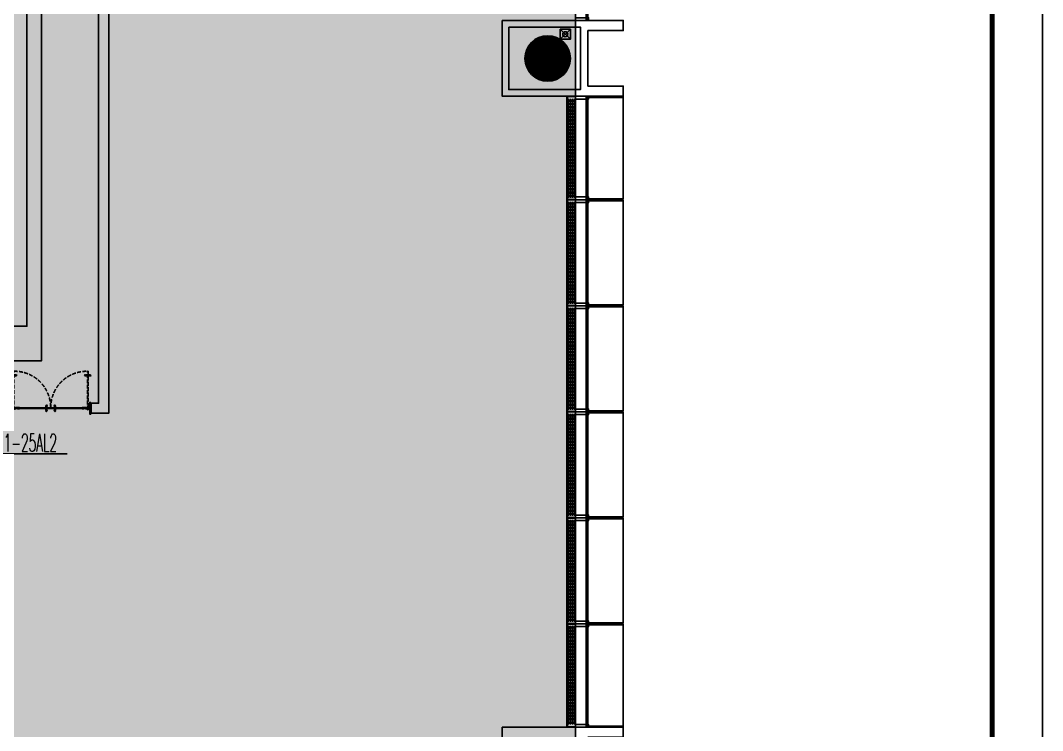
# Model space of a CAD drawing. Extents: x -284868 to 304789, y -137694 to 137894.
# Drawn here: x -52207 to -31947, y -112652 to -98586 of the extents above; entities that cross this region are included whole.
import ezdxf

# ---------------------------------------------------------------- set-up
doc = ezdxf.new("R2010")
doc.units = 0
doc.linetypes.add('DASH', pattern=[0.35, 0.25, -0.1])
doc.layers.get('0').update_dxf_attribs({"linetype": 'CONTINUOUS'})
for name, color, linetype in [('0-墙', 4, 'CONTINUOUS'), ('0-建筑外轮廓', 8, 'CONTINUOUS'), ('0-建筑柱体', 251, 'CONTINUOUS'), ('0-消防栓(给排水)', 9, 'CONTINUOUS'), ('0-窗', 11, 'CONTINUOUS'), ('0-非设计区域', 251, 'CONTINUOUS'), ('F-地漏', 8, 'CONTINUOUS'), ('P-完成面', 42, 'CONTINUOUS'), ('P-门扇', 6, 'CONTINUOUS'), ('TEL_TITLE', 7, 'CONTINUOUS'), ('TEXT_照明_回路标注', 41, 'CONTINUOUS'), ('WIRE-照明', 130, 'CONTINUOUS')]:
    doc.layers.add(name, color=color, linetype=linetype)
doc.styles.add('HZ_e', font='simplex.shx', dxfattribs={"width": 0.8, "bigfont": 'hztxt.shx'})

# ---------------------------------------------------------------- blocks, each defined once
blk = doc.blocks.new('_YZH')
at = {"const_width": 0.5}
blk.add_lwpolyline([(-0.25, 0, 1), (0.25, 0, 1)], format="xyb", close=True, dxfattribs=at)
at = {"color": 4}
blk.add_circle((0, 0), 0.5, dxfattribs=at)
blk = doc.blocks.new('sgASGHHHH')
at = {"xscale": 900, "yscale": 900, "zscale": 900}
blk.add_blockref('_YZH', (-83446, -917674), dxfattribs=at)
blk = doc.blocks.new('A$C3B8026B3')
for p, q in [((38450, 17455), (38450, 19395)), ((38450, 15355), (38450, 17345)), ((38450, 13255), (38450, 15245)), ((38450, 13145), (38450, 11155)), ((38450, 11045), (38450, 9055)), ((38450, 8945), (38450, 7005))]:
    blk.add_line(p, q)
for points in [[(38662, 23000), (38662, 20950)], [(38700, 23000), (38700, 20950)], [(38662, 17400), (38662, 19450)], [(38700, 17400), (38700, 19450)], [(39400, 17406), (39400, 19444)], [(38662, 15300), (38662, 17400)], [(38700, 15300), (38700, 17400)], [(39400, 15306), (39400, 17394)], [(38662, 13200), (38662, 15300)], [(38700, 13200), (38700, 15300)], [(39400, 13206), (39400, 15294)], [(38662, 13200), (38662, 11100)], [(38700, 13200), (38700, 11100)], [(39400, 13194), (39400, 11106)], [(38662, 11100), (38662, 9000)], [(38700, 11100), (38700, 9000)], [(39400, 11094), (39400, 9006)], [(38662, 9000), (38662, 6950)], [(38700, 9000), (38700, 6950)], [(39400, 8994), (39400, 6956)]]:
    blk.add_lwpolyline(points)
for points in [[(38712, 20950), (38712, 21005), (38450, 21005), (38450, 20950)], [(38712, 19450), (38712, 19395), (38450, 19395), (38450, 19450)], [(38712, 17400), (38712, 17455), (38450, 17455), (38450, 17400)], [(38712, 17400), (38712, 17345), (38450, 17345), (38450, 17400)], [(38712, 15300), (38712, 15355), (38450, 15355), (38450, 15300)], [(38712, 15300), (38712, 15245), (38450, 15245), (38450, 15300)], [(38712, 13200), (38712, 13255), (38450, 13255), (38450, 13200)], [(38712, 13200), (38712, 13145), (38450, 13145), (38450, 13200)], [(38712, 11100), (38712, 11155), (38450, 11155), (38450, 11100)], [(38712, 11100), (38712, 11045), (38450, 11045), (38450, 11100)], [(38712, 9000), (38712, 9055), (38450, 9055), (38450, 9000)], [(38712, 9000), (38712, 8945), (38450, 8945), (38450, 9000)], [(38712, 6950), (38712, 7005), (38450, 7005), (38450, 6950)]]:
    blk.add_lwpolyline(points, close=True)
at = {"elevation": 0}
for points in [[(39400, 19444), (38712, 19444), (38712, 19429), (39400, 19429)], [(39400, 17406), (38712, 17406), (38712, 17420), (39400, 17420)], [(39400, 17394), (38712, 17394), (38712, 17379), (39400, 17379)], [(39400, 15306), (38712, 15306), (38712, 15320), (39400, 15320)], [(39400, 15294), (38712, 15294), (38712, 15279), (39400, 15279)], [(39400, 13206), (38712, 13206), (38712, 13220), (39400, 13220)], [(39400, 13194), (38712, 13194), (38712, 13179), (39400, 13179)], [(39400, 11106), (38712, 11106), (38712, 11120), (39400, 11120)], [(39400, 11094), (38712, 11094), (38712, 11079), (39400, 11079)], [(39400, 9006), (38712, 9006), (38712, 9020), (39400, 9020)], [(39400, 8994), (38712, 8994), (38712, 8979), (39400, 8979)], [(39400, 6956), (38712, 6956), (38712, 6970), (39400, 6970)]]:
    blk.add_lwpolyline(points, dxfattribs=at)
blk = doc.blocks.new('LT-BLK-20221201170113', base_point=(81437, -6379))
for p, q in [((79349, -6219, 0), (81437, -6219)), ((79349, -6221, 0), (81437, -6221))]:
    blk.add_line(p, q)
blk.add_lwpolyline([(79349, -6208), (81437, -6208), (81437, -6379), (79349, -6379)], close=True)
for points in [[(79403, -6235), (79433, -6235, -1), (79433, -6255), (79403, -6255, -0.999999)], [(79403, -6274), (79433, -6274, -1), (79433, -6294), (79403, -6294, -0.999999)], [(79468, -6235), (79498, -6235, -1), (79498, -6255), (79468, -6255, -0.999999)], [(79468, -6274), (79498, -6274, -1), (79498, -6294), (79468, -6294, -0.999999)], [(79533, -6235), (79563, -6235, -1), (79563, -6255), (79533, -6255, -0.999999)], [(79533, -6274), (79563, -6274, -1), (79563, -6294), (79533, -6294, -0.999999)], [(79598, -6235), (79628, -6235, -1), (79628, -6255), (79598, -6255, -0.999999)], [(79598, -6274), (79628, -6274, -1), (79628, -6294), (79598, -6294, -0.999999)], [(79663, -6235), (79693, -6235, -1), (79693, -6255), (79663, -6255, -0.999999)], [(79663, -6274), (79693, -6274, -1), (79693, -6294), (79663, -6294, -0.999999)], [(79728, -6235), (79758, -6235, -1), (79758, -6255), (79728, -6255, -0.999999)], [(79728, -6274), (79758, -6274, -1), (79758, -6294), (79728, -6294, -0.999999)], [(79793, -6235), (79823, -6235, -1), (79823, -6255), (79793, -6255, -0.999999)], [(79793, -6274), (79823, -6274, -1), (79823, -6294), (79793, -6294, -0.999999)], [(79858, -6235), (79888, -6235, -1), (79888, -6255), (79858, -6255, -0.999999)], [(79858, -6274), (79888, -6274, -1), (79888, -6294), (79858, -6294, -0.999999)], [(79923, -6235), (79953, -6235, -1), (79953, -6255), (79923, -6255, -0.999999)], [(79923, -6274), (79953, -6274, -1), (79953, -6294), (79923, -6294, -0.999999)], [(79988, -6235), (80018, -6235, -1), (80018, -6255), (79988, -6255, -0.999999)], [(79988, -6274), (80018, -6274, -1), (80018, -6294), (79988, -6294, -0.999999)], [(80053, -6235), (80083, -6235, -1), (80083, -6255), (80053, -6255, -0.999999)], [(80053, -6274), (80083, -6274, -1), (80083, -6294), (80053, -6294, -0.999999)], [(80118, -6235), (80148, -6235, -1), (80148, -6255), (80118, -6255, -0.999999)], [(80118, -6274), (80148, -6274, -1), (80148, -6294), (80118, -6294, -0.999999)], [(80183, -6235), (80213, -6235, -1), (80213, -6255), (80183, -6255, -0.999999)], [(80183, -6274), (80213, -6274, -1), (80213, -6294), (80183, -6294, -0.999999)], [(80248, -6235), (80278, -6235, -1), (80278, -6255), (80248, -6255, -0.999999)], [(80248, -6274), (80278, -6274, -1), (80278, -6294), (80248, -6294, -0.999999)], [(80313, -6235), (80343, -6235, -1), (80343, -6255), (80313, -6255, -0.999999)], [(80313, -6274), (80343, -6274, -1), (80343, -6294), (80313, -6294, -0.999999)], [(80408, -6235), (80378, -6235, 1), (80378, -6255), (80408, -6255, 0.999999)], [(80408, -6274), (80378, -6274, 1), (80378, -6294), (80408, -6294, 0.999999)], [(80473, -6235), (80443, -6235, 1), (80443, -6255), (80473, -6255, 0.999999)], [(80473, -6274), (80443, -6274, 1), (80443, -6294), (80473, -6294, 0.999999)], [(80538, -6235), (80508, -6235, 1), (80508, -6255), (80538, -6255, 0.999999)], [(80538, -6274), (80508, -6274, 1), (80508, -6294), (80538, -6294, 0.999999)], [(80603, -6235), (80573, -6235, 1), (80573, -6255), (80603, -6255, 0.999999)], [(80603, -6274), (80573, -6274, 1), (80573, -6294), (80603, -6294, 0.999999)], [(80668, -6235), (80638, -6235, 1), (80638, -6255), (80668, -6255, 0.999999)], [(80668, -6274), (80638, -6274, 1), (80638, -6294), (80668, -6294, 0.999999)], [(80733, -6235), (80703, -6235, 1), (80703, -6255), (80733, -6255, 0.999999)], [(80733, -6274), (80703, -6274, 1), (80703, -6294), (80733, -6294, 0.999999)], [(80798, -6235), (80768, -6235, 1), (80768, -6255), (80798, -6255, 0.999999)], [(80798, -6274), (80768, -6274, 1), (80768, -6294), (80798, -6294, 0.999999)], [(80863, -6235), (80833, -6235, 1), (80833, -6255), (80863, -6255, 0.999999)], [(80863, -6274), (80833, -6274, 1), (80833, -6294), (80863, -6294, 0.999999)], [(80928, -6235), (80898, -6235, 1), (80898, -6255), (80928, -6255, 0.999999)], [(80928, -6274), (80898, -6274, 1), (80898, -6294), (80928, -6294, 0.999999)], [(80993, -6235), (80963, -6235, 1), (80963, -6255), (80993, -6255, 0.999999)], [(80993, -6274), (80963, -6274, 1), (80963, -6294), (80993, -6294, 0.999999)], [(81058, -6235), (81028, -6235, 1), (81028, -6255), (81058, -6255, 0.999999)], [(81058, -6274), (81028, -6274, 1), (81028, -6294), (81058, -6294, 0.999999)], [(81123, -6235), (81093, -6235, 1), (81093, -6255), (81123, -6255, 0.999999)], [(81123, -6274), (81093, -6274, 1), (81093, -6294), (81123, -6294, 0.999999)], [(81188, -6235), (81158, -6235, 1), (81158, -6255), (81188, -6255, 0.999999)], [(81188, -6274), (81158, -6274, 1), (81158, -6294), (81188, -6294, 0.999999)], [(81253, -6235), (81223, -6235, 1), (81223, -6255), (81253, -6255, 0.999999)], [(81253, -6274), (81223, -6274, 1), (81223, -6294), (81253, -6294, 0.999999)], [(81318, -6235), (81288, -6235, 1), (81288, -6255), (81318, -6255, 0.999999)], [(81318, -6274), (81288, -6274, 1), (81288, -6294), (81318, -6294, 0.999999)], [(81383, -6235), (81353, -6235, 1), (81353, -6255), (81383, -6255, 0.999999)], [(81383, -6274), (81353, -6274, 1), (81353, -6294), (81383, -6294, 0.999999)], [(79403, -6314), (79433, -6314, -1), (79433, -6334), (79403, -6334, -0.999999)], [(79403, -6353), (79433, -6353, -1), (79433, -6373), (79403, -6373, -0.999999)], [(79468, -6314), (79498, -6314, -1), (79498, -6334), (79468, -6334, -0.999999)], [(79468, -6353), (79498, -6353, -1), (79498, -6373), (79468, -6373, -0.999999)], [(79533, -6314), (79563, -6314, -1), (79563, -6334), (79533, -6334, -0.999999)], [(79533, -6353), (79563, -6353, -1), (79563, -6373), (79533, -6373, -0.999999)], [(79598, -6314), (79628, -6314, -1), (79628, -6334), (79598, -6334, -0.999999)], [(79598, -6353), (79628, -6353, -1), (79628, -6373), (79598, -6373, -0.999999)], [(79663, -6314), (79693, -6314, -1), (79693, -6334), (79663, -6334, -0.999999)], [(79663, -6353), (79693, -6353, -1), (79693, -6373), (79663, -6373, -0.999999)], [(79728, -6314), (79758, -6314, -1), (79758, -6334), (79728, -6334, -0.999999)], [(79728, -6353), (79758, -6353, -1), (79758, -6373), (79728, -6373, -0.999999)], [(79793, -6314), (79823, -6314, -1), (79823, -6334), (79793, -6334, -0.999999)], [(79793, -6353), (79823, -6353, -1), (79823, -6373), (79793, -6373, -0.999999)], [(79858, -6314), (79888, -6314, -1), (79888, -6334), (79858, -6334, -0.999999)], [(79858, -6353), (79888, -6353, -1), (79888, -6373), (79858, -6373, -0.999999)], [(79923, -6314), (79953, -6314, -1), (79953, -6334), (79923, -6334, -0.999999)], [(79923, -6353), (79953, -6353, -1), (79953, -6373), (79923, -6373, -0.999999)], [(79988, -6314), (80018, -6314, -1), (80018, -6334), (79988, -6334, -0.999999)], [(79988, -6353), (80018, -6353, -1), (80018, -6373), (79988, -6373, -0.999999)], [(80053, -6314), (80083, -6314, -1), (80083, -6334), (80053, -6334, -0.999999)], [(80053, -6353), (80083, -6353, -1), (80083, -6373), (80053, -6373, -0.999999)], [(80118, -6314), (80148, -6314, -1), (80148, -6334), (80118, -6334, -0.999999)], [(80118, -6353), (80148, -6353, -1), (80148, -6373), (80118, -6373, -0.999999)], [(80183, -6314), (80213, -6314, -1), (80213, -6334), (80183, -6334, -0.999999)], [(80183, -6353), (80213, -6353, -1), (80213, -6373), (80183, -6373, -0.999999)], [(80248, -6314), (80278, -6314, -1), (80278, -6334), (80248, -6334, -0.999999)], [(80248, -6353), (80278, -6353, -1), (80278, -6373), (80248, -6373, -0.999999)], [(80313, -6314), (80343, -6314, -1), (80343, -6334), (80313, -6334, -0.999999)], [(80313, -6353), (80343, -6353, -1), (80343, -6373), (80313, -6373, -0.999999)], [(80408, -6314), (80378, -6314, 1), (80378, -6334), (80408, -6334, 0.999999)], [(80408, -6353), (80378, -6353, 1), (80378, -6373), (80408, -6373, 0.999999)], [(80473, -6314), (80443, -6314, 1), (80443, -6334), (80473, -6334, 0.999999)], [(80473, -6353), (80443, -6353, 1), (80443, -6373), (80473, -6373, 0.999999)], [(80538, -6314), (80508, -6314, 1), (80508, -6334), (80538, -6334, 0.999999)], [(80538, -6353), (80508, -6353, 1), (80508, -6373), (80538, -6373, 0.999999)], [(80603, -6314), (80573, -6314, 1), (80573, -6334), (80603, -6334, 0.999999)], [(80603, -6353), (80573, -6353, 1), (80573, -6373), (80603, -6373, 0.999999)], [(80668, -6314), (80638, -6314, 1), (80638, -6334), (80668, -6334, 0.999999)], [(80668, -6353), (80638, -6353, 1), (80638, -6373), (80668, -6373, 0.999999)], [(80733, -6314), (80703, -6314, 1), (80703, -6334), (80733, -6334, 0.999999)], [(80733, -6353), (80703, -6353, 1), (80703, -6373), (80733, -6373, 0.999999)], [(80798, -6314), (80768, -6314, 1), (80768, -6334), (80798, -6334, 0.999999)], [(80798, -6353), (80768, -6353, 1), (80768, -6373), (80798, -6373, 0.999999)], [(80863, -6314), (80833, -6314, 1), (80833, -6334), (80863, -6334, 0.999999)], [(80863, -6353), (80833, -6353, 1), (80833, -6373), (80863, -6373, 0.999999)], [(80928, -6314), (80898, -6314, 1), (80898, -6334), (80928, -6334, 0.999999)], [(80928, -6353), (80898, -6353, 1), (80898, -6373), (80928, -6373, 0.999999)], [(80993, -6314), (80963, -6314, 1), (80963, -6334), (80993, -6334, 0.999999)], [(80993, -6353), (80963, -6353, 1), (80963, -6373), (80993, -6373, 0.999999)], [(81058, -6314), (81028, -6314, 1), (81028, -6334), (81058, -6334, 0.999999)], [(81058, -6353), (81028, -6353, 1), (81028, -6373), (81058, -6373, 0.999999)], [(81123, -6314), (81093, -6314, 1), (81093, -6334), (81123, -6334, 0.999999)], [(81123, -6353), (81093, -6353, 1), (81093, -6373), (81123, -6373, 0.999999)], [(81188, -6314), (81158, -6314, 1), (81158, -6334), (81188, -6334, 0.999999)], [(81188, -6353), (81158, -6353, 1), (81158, -6373), (81188, -6373, 0.999999)], [(81253, -6314), (81223, -6314, 1), (81223, -6334), (81253, -6334, 0.999999)], [(81253, -6353), (81223, -6353, 1), (81223, -6373), (81253, -6373, 0.999999)], [(81318, -6314), (81288, -6314, 1), (81288, -6334), (81318, -6334, 0.999999)], [(81318, -6353), (81288, -6353, 1), (81288, -6373), (81318, -6373, 0.999999)], [(81383, -6314), (81353, -6314, 1), (81353, -6334), (81383, -6334, 0.999999)], [(81383, -6353), (81353, -6353, 1), (81353, -6373), (81383, -6373, 0.999999)]]:
    blk.add_lwpolyline(points, format="xyb", close=True)
blk = doc.blocks.new('A$C678165FB')
for p, q in [((540, 17794, 0), (540, 15756)), ((543, 17794, 0), (543, 15756)), ((540, 5306, 0), (540, 7344)), ((543, 5306, 0), (543, 7344))]:
    blk.add_line(p, q)
blk.add_lwpolyline([(530, 5300), (530, 17800)])
for points in [[(530, 17794), (530, 15756), (700, 15756), (700, 17794)], [(530, 5306), (530, 7344), (700, 7344), (700, 5306)]]:
    blk.add_lwpolyline(points, close=True)
for points in [[(557, 17725), (557, 17695, 1), (577, 17695), (577, 17725, 0.999999)], [(557, 17660), (557, 17630, 1), (577, 17630), (577, 17660, 0.999999)], [(596, 17725), (596, 17695, 1), (616, 17695), (616, 17725, 0.999999)], [(596, 17660), (596, 17630, 1), (616, 17630), (616, 17660, 0.999999)], [(636, 17725), (636, 17695, 1), (656, 17695), (656, 17725, 0.999999)], [(636, 17660), (636, 17630, 1), (656, 17630), (656, 17660, 0.999999)], [(675, 17725), (675, 17695, 1), (695, 17695), (695, 17725, 0.999999)], [(675, 17660), (675, 17630, 1), (695, 17630), (695, 17660, 0.999999)], [(557, 17595), (557, 17565, 1), (577, 17565), (577, 17595, 0.999999)], [(557, 17530), (557, 17500, 1), (577, 17500), (577, 17530, 0.999999)], [(557, 17465), (557, 17435, 1), (577, 17435), (577, 17465, 0.999999)], [(596, 17595), (596, 17565, 1), (616, 17565), (616, 17595, 0.999999)], [(596, 17530), (596, 17500, 1), (616, 17500), (616, 17530, 0.999999)], [(596, 17465), (596, 17435, 1), (616, 17435), (616, 17465, 0.999999)], [(636, 17595), (636, 17565, 1), (656, 17565), (656, 17595, 0.999999)], [(636, 17530), (636, 17500, 1), (656, 17500), (656, 17530, 0.999999)], [(636, 17465), (636, 17435, 1), (656, 17435), (656, 17465, 0.999999)], [(675, 17595), (675, 17565, 1), (695, 17565), (695, 17595, 0.999999)], [(675, 17530), (675, 17500, 1), (695, 17500), (695, 17530, 0.999999)], [(675, 17465), (675, 17435, 1), (695, 17435), (695, 17465, 0.999999)], [(557, 17400), (557, 17370, 1), (577, 17370), (577, 17400, 0.999999)], [(557, 17335), (557, 17305, 1), (577, 17305), (577, 17335, 0.999999)], [(557, 17270), (557, 17240, 1), (577, 17240), (577, 17270, 0.999999)], [(596, 17400), (596, 17370, 1), (616, 17370), (616, 17400, 0.999999)], [(596, 17335), (596, 17305, 1), (616, 17305), (616, 17335, 0.999999)], [(596, 17270), (596, 17240, 1), (616, 17240), (616, 17270, 0.999999)], [(636, 17400), (636, 17370, 1), (656, 17370), (656, 17400, 0.999999)], [(636, 17335), (636, 17305, 1), (656, 17305), (656, 17335, 0.999999)], [(636, 17270), (636, 17240, 1), (656, 17240), (656, 17270, 0.999999)], [(675, 17400), (675, 17370, 1), (695, 17370), (695, 17400, 0.999999)], [(675, 17335), (675, 17305, 1), (695, 17305), (695, 17335, 0.999999)], [(675, 17270), (675, 17240, 1), (695, 17240), (695, 17270, 0.999999)], [(557, 17205), (557, 17175, 1), (577, 17175), (577, 17205, 0.999999)], [(557, 17140), (557, 17110, 1), (577, 17110), (577, 17140, 0.999999)], [(557, 17075), (557, 17045, 1), (577, 17045), (577, 17075, 0.999999)], [(557, 17010), (557, 16980, 1), (577, 16980), (577, 17010, 0.999999)], [(596, 17205), (596, 17175, 1), (616, 17175), (616, 17205, 0.999999)], [(596, 17140), (596, 17110, 1), (616, 17110), (616, 17140, 0.999999)], [(596, 17075), (596, 17045, 1), (616, 17045), (616, 17075, 0.999999)], [(596, 17010), (596, 16980, 1), (616, 16980), (616, 17010, 0.999999)], [(636, 17205), (636, 17175, 1), (656, 17175), (656, 17205, 0.999999)], [(636, 17140), (636, 17110, 1), (656, 17110), (656, 17140, 0.999999)], [(636, 17075), (636, 17045, 1), (656, 17045), (656, 17075, 0.999999)], [(636, 17010), (636, 16980, 1), (656, 16980), (656, 17010, 0.999999)], [(675, 17205), (675, 17175, 1), (695, 17175), (695, 17205, 0.999999)], [(675, 17140), (675, 17110, 1), (695, 17110), (695, 17140, 0.999999)], [(675, 17075), (675, 17045, 1), (695, 17045), (695, 17075, 0.999999)], [(675, 17010), (675, 16980, 1), (695, 16980), (695, 17010, 0.999999)], [(557, 16945), (557, 16915, 1), (577, 16915), (577, 16945, 0.999999)], [(557, 16880), (557, 16850, 1), (577, 16850), (577, 16880, 0.999999)], [(557, 16785), (557, 16815, -1), (577, 16815), (577, 16785, -0.999999)], [(596, 16945), (596, 16915, 1), (616, 16915), (616, 16945, 0.999999)], [(596, 16880), (596, 16850, 1), (616, 16850), (616, 16880, 0.999999)], [(596, 16785), (596, 16815, -1), (616, 16815), (616, 16785, -0.999999)], [(636, 16945), (636, 16915, 1), (656, 16915), (656, 16945, 0.999999)], [(636, 16880), (636, 16850, 1), (656, 16850), (656, 16880, 0.999999)], [(636, 16785), (636, 16815, -1), (656, 16815), (656, 16785, -0.999999)], [(675, 16945), (675, 16915, 1), (695, 16915), (695, 16945, 0.999999)], [(675, 16880), (675, 16850, 1), (695, 16850), (695, 16880, 0.999999)], [(675, 16785), (675, 16815, -1), (695, 16815), (695, 16785, -0.999999)], [(557, 16720), (557, 16750, -1), (577, 16750), (577, 16720, -0.999999)], [(557, 16655), (557, 16685, -1), (577, 16685), (577, 16655, -0.999999)], [(557, 16590), (557, 16620, -1), (577, 16620), (577, 16590, -0.999999)], [(596, 16720), (596, 16750, -1), (616, 16750), (616, 16720, -0.999999)], [(596, 16655), (596, 16685, -1), (616, 16685), (616, 16655, -0.999999)], [(596, 16590), (596, 16620, -1), (616, 16620), (616, 16590, -0.999999)], [(636, 16720), (636, 16750, -1), (656, 16750), (656, 16720, -0.999999)], [(636, 16655), (636, 16685, -1), (656, 16685), (656, 16655, -0.999999)], [(636, 16590), (636, 16620, -1), (656, 16620), (656, 16590, -0.999999)], [(675, 16720), (675, 16750, -1), (695, 16750), (695, 16720, -0.999999)], [(675, 16655), (675, 16685, -1), (695, 16685), (695, 16655, -0.999999)], [(675, 16590), (675, 16620, -1), (695, 16620), (695, 16590, -0.999999)], [(557, 16525), (557, 16555, -1), (577, 16555), (577, 16525, -0.999999)], [(557, 16460), (557, 16490, -1), (577, 16490), (577, 16460, -0.999999)], [(557, 16395), (557, 16425, -1), (577, 16425), (577, 16395, -0.999999)], [(596, 16525), (596, 16555, -1), (616, 16555), (616, 16525, -0.999999)], [(596, 16460), (596, 16490, -1), (616, 16490), (616, 16460, -0.999999)], [(596, 16395), (596, 16425, -1), (616, 16425), (616, 16395, -0.999999)], [(636, 16525), (636, 16555, -1), (656, 16555), (656, 16525, -0.999999)], [(636, 16460), (636, 16490, -1), (656, 16490), (656, 16460, -0.999999)], [(636, 16395), (636, 16425, -1), (656, 16425), (656, 16395, -0.999999)], [(675, 16525), (675, 16555, -1), (695, 16555), (695, 16525, -0.999999)], [(675, 16460), (675, 16490, -1), (695, 16490), (695, 16460, -0.999999)], [(675, 16395), (675, 16425, -1), (695, 16425), (695, 16395, -0.999999)], [(557, 16330), (557, 16360, -1), (577, 16360), (577, 16330, -0.999999)], [(557, 16265), (557, 16295, -1), (577, 16295), (577, 16265, -0.999999)], [(557, 16200), (557, 16230, -1), (577, 16230), (577, 16200, -0.999999)], [(596, 16330), (596, 16360, -1), (616, 16360), (616, 16330, -0.999999)], [(596, 16265), (596, 16295, -1), (616, 16295), (616, 16265, -0.999999)], [(596, 16200), (596, 16230, -1), (616, 16230), (616, 16200, -0.999999)], [(636, 16330), (636, 16360, -1), (656, 16360), (656, 16330, -0.999999)], [(636, 16265), (636, 16295, -1), (656, 16295), (656, 16265, -0.999999)], [(636, 16200), (636, 16230, -1), (656, 16230), (656, 16200, -0.999999)], [(675, 16330), (675, 16360, -1), (695, 16360), (695, 16330, -0.999999)], [(675, 16265), (675, 16295, -1), (695, 16295), (695, 16265, -0.999999)], [(675, 16200), (675, 16230, -1), (695, 16230), (695, 16200, -0.999999)], [(557, 16135), (557, 16165, -1), (577, 16165), (577, 16135, -0.999999)], [(557, 16070), (557, 16100, -1), (577, 16100), (577, 16070, -0.999999)], [(557, 16005), (557, 16035, -1), (577, 16035), (577, 16005, -0.999999)], [(596, 16135), (596, 16165, -1), (616, 16165), (616, 16135, -0.999999)], [(596, 16070), (596, 16100, -1), (616, 16100), (616, 16070, -0.999999)], [(596, 16005), (596, 16035, -1), (616, 16035), (616, 16005, -0.999999)], [(636, 16135), (636, 16165, -1), (656, 16165), (656, 16135, -0.999999)], [(636, 16070), (636, 16100, -1), (656, 16100), (656, 16070, -0.999999)], [(636, 16005), (636, 16035, -1), (656, 16035), (656, 16005, -0.999999)], [(675, 16135), (675, 16165, -1), (695, 16165), (695, 16135, -0.999999)], [(675, 16070), (675, 16100, -1), (695, 16100), (695, 16070, -0.999999)], [(675, 16005), (675, 16035, -1), (695, 16035), (695, 16005, -0.999999)], [(557, 15940), (557, 15970, -1), (577, 15970), (577, 15940, -0.999999)], [(557, 15875), (557, 15905, -1), (577, 15905), (577, 15875, -0.999999)], [(557, 15810), (557, 15840, -1), (577, 15840), (577, 15810, -0.999999)], [(596, 15940), (596, 15970, -1), (616, 15970), (616, 15940, -0.999999)], [(596, 15875), (596, 15905, -1), (616, 15905), (616, 15875, -0.999999)], [(596, 15810), (596, 15840, -1), (616, 15840), (616, 15810, -0.999999)], [(636, 15940), (636, 15970, -1), (656, 15970), (656, 15940, -0.999999)], [(636, 15875), (636, 15905, -1), (656, 15905), (656, 15875, -0.999999)], [(636, 15810), (636, 15840, -1), (656, 15840), (656, 15810, -0.999999)], [(675, 15940), (675, 15970, -1), (695, 15970), (695, 15940, -0.999999)], [(675, 15875), (675, 15905, -1), (695, 15905), (695, 15875, -0.999999)], [(675, 15810), (675, 15840, -1), (695, 15840), (695, 15810, -0.999999)], [(557, 7290), (557, 7260, 1), (577, 7260), (577, 7290, 0.999999)], [(596, 7290), (596, 7260, 1), (616, 7260), (616, 7290, 0.999999)], [(636, 7290), (636, 7260, 1), (656, 7260), (656, 7290, 0.999999)], [(675, 7290), (675, 7260, 1), (695, 7260), (695, 7290, 0.999999)], [(557, 7225), (557, 7195, 1), (577, 7195), (577, 7225, 0.999999)], [(557, 7160), (557, 7130, 1), (577, 7130), (577, 7160, 0.999999)], [(557, 7095), (557, 7065, 1), (577, 7065), (577, 7095, 0.999999)], [(596, 7225), (596, 7195, 1), (616, 7195), (616, 7225, 0.999999)], [(596, 7160), (596, 7130, 1), (616, 7130), (616, 7160, 0.999999)], [(596, 7095), (596, 7065, 1), (616, 7065), (616, 7095, 0.999999)], [(636, 7225), (636, 7195, 1), (656, 7195), (656, 7225, 0.999999)], [(636, 7160), (636, 7130, 1), (656, 7130), (656, 7160, 0.999999)], [(636, 7095), (636, 7065, 1), (656, 7065), (656, 7095, 0.999999)], [(675, 7225), (675, 7195, 1), (695, 7195), (695, 7225, 0.999999)], [(675, 7160), (675, 7130, 1), (695, 7130), (695, 7160, 0.999999)], [(675, 7095), (675, 7065, 1), (695, 7065), (695, 7095, 0.999999)], [(557, 7030), (557, 7000, 1), (577, 7000), (577, 7030, 0.999999)], [(557, 6965), (557, 6935, 1), (577, 6935), (577, 6965, 0.999999)], [(557, 6900), (557, 6870, 1), (577, 6870), (577, 6900, 0.999999)], [(596, 7030), (596, 7000, 1), (616, 7000), (616, 7030, 0.999999)], [(596, 6965), (596, 6935, 1), (616, 6935), (616, 6965, 0.999999)], [(596, 6900), (596, 6870, 1), (616, 6870), (616, 6900, 0.999999)], [(636, 7030), (636, 7000, 1), (656, 7000), (656, 7030, 0.999999)], [(636, 6965), (636, 6935, 1), (656, 6935), (656, 6965, 0.999999)], [(636, 6900), (636, 6870, 1), (656, 6870), (656, 6900, 0.999999)], [(675, 7030), (675, 7000, 1), (695, 7000), (695, 7030, 0.999999)], [(675, 6965), (675, 6935, 1), (695, 6935), (695, 6965, 0.999999)], [(675, 6900), (675, 6870, 1), (695, 6870), (695, 6900, 0.999999)], [(557, 6835), (557, 6805, 1), (577, 6805), (577, 6835, 0.999999)], [(557, 6770), (557, 6740, 1), (577, 6740), (577, 6770, 0.999999)], [(557, 6705), (557, 6675, 1), (577, 6675), (577, 6705, 0.999999)], [(596, 6835), (596, 6805, 1), (616, 6805), (616, 6835, 0.999999)], [(596, 6770), (596, 6740, 1), (616, 6740), (616, 6770, 0.999999)], [(596, 6705), (596, 6675, 1), (616, 6675), (616, 6705, 0.999999)], [(636, 6835), (636, 6805, 1), (656, 6805), (656, 6835, 0.999999)], [(636, 6770), (636, 6740, 1), (656, 6740), (656, 6770, 0.999999)], [(636, 6705), (636, 6675, 1), (656, 6675), (656, 6705, 0.999999)], [(675, 6835), (675, 6805, 1), (695, 6805), (695, 6835, 0.999999)], [(675, 6770), (675, 6740, 1), (695, 6740), (695, 6770, 0.999999)], [(675, 6705), (675, 6675, 1), (695, 6675), (695, 6705, 0.999999)], [(557, 6640), (557, 6610, 1), (577, 6610), (577, 6640, 0.999999)], [(557, 6575), (557, 6545, 1), (577, 6545), (577, 6575, 0.999999)], [(557, 6510), (557, 6480, 1), (577, 6480), (577, 6510, 0.999999)], [(596, 6640), (596, 6610, 1), (616, 6610), (616, 6640, 0.999999)], [(596, 6575), (596, 6545, 1), (616, 6545), (616, 6575, 0.999999)], [(596, 6510), (596, 6480, 1), (616, 6480), (616, 6510, 0.999999)], [(636, 6640), (636, 6610, 1), (656, 6610), (656, 6640, 0.999999)], [(636, 6575), (636, 6545, 1), (656, 6545), (656, 6575, 0.999999)], [(636, 6510), (636, 6480, 1), (656, 6480), (656, 6510, 0.999999)], [(675, 6640), (675, 6610, 1), (695, 6610), (695, 6640, 0.999999)], [(675, 6575), (675, 6545, 1), (695, 6545), (695, 6575, 0.999999)], [(675, 6510), (675, 6480, 1), (695, 6480), (695, 6510, 0.999999)], [(557, 6445), (557, 6415, 1), (577, 6415), (577, 6445, 0.999999)], [(557, 6380), (557, 6350, 1), (577, 6350), (577, 6380, 0.999999)], [(557, 6315), (557, 6285, 1), (577, 6285), (577, 6315, 0.999999)], [(596, 6445), (596, 6415, 1), (616, 6415), (616, 6445, 0.999999)], [(596, 6380), (596, 6350, 1), (616, 6350), (616, 6380, 0.999999)], [(596, 6315), (596, 6285, 1), (616, 6285), (616, 6315, 0.999999)], [(636, 6445), (636, 6415, 1), (656, 6415), (656, 6445, 0.999999)], [(636, 6380), (636, 6350, 1), (656, 6350), (656, 6380, 0.999999)], [(636, 6315), (636, 6285, 1), (656, 6285), (656, 6315, 0.999999)], [(675, 6445), (675, 6415, 1), (695, 6415), (695, 6445, 0.999999)], [(675, 6380), (675, 6350, 1), (695, 6350), (695, 6380, 0.999999)], [(675, 6315), (675, 6285, 1), (695, 6285), (695, 6315, 0.999999)], [(557, 6220), (557, 6250, -1), (577, 6250), (577, 6220, -0.999999)], [(557, 6155), (557, 6185, -1), (577, 6185), (577, 6155, -0.999999)], [(557, 6090), (557, 6120, -1), (577, 6120), (577, 6090, -0.999999)], [(596, 6220), (596, 6250, -1), (616, 6250), (616, 6220, -0.999999)], [(596, 6155), (596, 6185, -1), (616, 6185), (616, 6155, -0.999999)], [(596, 6090), (596, 6120, -1), (616, 6120), (616, 6090, -0.999999)], [(636, 6220), (636, 6250, -1), (656, 6250), (656, 6220, -0.999999)], [(636, 6155), (636, 6185, -1), (656, 6185), (656, 6155, -0.999999)], [(636, 6090), (636, 6120, -1), (656, 6120), (656, 6090, -0.999999)], [(675, 6220), (675, 6250, -1), (695, 6250), (695, 6220, -0.999999)], [(675, 6155), (675, 6185, -1), (695, 6185), (695, 6155, -0.999999)], [(675, 6090), (675, 6120, -1), (695, 6120), (695, 6090, -0.999999)], [(557, 6025), (557, 6055, -1), (577, 6055), (577, 6025, -0.999999)], [(557, 5960), (557, 5990, -1), (577, 5990), (577, 5960, -0.999999)], [(557, 5895), (557, 5925, -1), (577, 5925), (577, 5895, -0.999999)], [(596, 6025), (596, 6055, -1), (616, 6055), (616, 6025, -0.999999)], [(596, 5960), (596, 5990, -1), (616, 5990), (616, 5960, -0.999999)], [(596, 5895), (596, 5925, -1), (616, 5925), (616, 5895, -0.999999)], [(636, 6025), (636, 6055, -1), (656, 6055), (656, 6025, -0.999999)], [(636, 5960), (636, 5990, -1), (656, 5990), (656, 5960, -0.999999)], [(636, 5895), (636, 5925, -1), (656, 5925), (656, 5895, -0.999999)], [(675, 6025), (675, 6055, -1), (695, 6055), (695, 6025, -0.999999)], [(675, 5960), (675, 5990, -1), (695, 5990), (695, 5960, -0.999999)], [(675, 5895), (675, 5925, -1), (695, 5925), (695, 5895, -0.999999)], [(557, 5830), (557, 5860, -1), (577, 5860), (577, 5830, -0.999999)], [(557, 5765), (557, 5795, -1), (577, 5795), (577, 5765, -0.999999)], [(557, 5700), (557, 5730, -1), (577, 5730), (577, 5700, -0.999999)], [(557, 5635), (557, 5665, -1), (577, 5665), (577, 5635, -0.999999)], [(596, 5830), (596, 5860, -1), (616, 5860), (616, 5830, -0.999999)], [(596, 5765), (596, 5795, -1), (616, 5795), (616, 5765, -0.999999)], [(596, 5700), (596, 5730, -1), (616, 5730), (616, 5700, -0.999999)], [(596, 5635), (596, 5665, -1), (616, 5665), (616, 5635, -0.999999)], [(636, 5830), (636, 5860, -1), (656, 5860), (656, 5830, -0.999999)], [(636, 5765), (636, 5795, -1), (656, 5795), (656, 5765, -0.999999)], [(636, 5700), (636, 5730, -1), (656, 5730), (656, 5700, -0.999999)], [(636, 5635), (636, 5665, -1), (656, 5665), (656, 5635, -0.999999)], [(675, 5830), (675, 5860, -1), (695, 5860), (695, 5830, -0.999999)], [(675, 5765), (675, 5795, -1), (695, 5795), (695, 5765, -0.999999)], [(675, 5700), (675, 5730, -1), (695, 5730), (695, 5700, -0.999999)], [(675, 5635), (675, 5665, -1), (695, 5665), (695, 5635, -0.999999)], [(557, 5570), (557, 5600, -1), (577, 5600), (577, 5570, -0.999999)], [(557, 5505), (557, 5535, -1), (577, 5535), (577, 5505, -0.999999)], [(557, 5440), (557, 5470, -1), (577, 5470), (577, 5440, -0.999999)], [(596, 5570), (596, 5600, -1), (616, 5600), (616, 5570, -0.999999)], [(596, 5505), (596, 5535, -1), (616, 5535), (616, 5505, -0.999999)], [(596, 5440), (596, 5470, -1), (616, 5470), (616, 5440, -0.999999)], [(636, 5570), (636, 5600, -1), (656, 5600), (656, 5570, -0.999999)], [(636, 5505), (636, 5535, -1), (656, 5535), (656, 5505, -0.999999)], [(636, 5440), (636, 5470, -1), (656, 5470), (656, 5440, -0.999999)], [(675, 5570), (675, 5600, -1), (695, 5600), (695, 5570, -0.999999)], [(675, 5505), (675, 5535, -1), (695, 5535), (695, 5505, -0.999999)], [(675, 5440), (675, 5470, -1), (695, 5470), (695, 5440, -0.999999)], [(557, 5375), (557, 5405, -1), (577, 5405), (577, 5375, -0.999999)], [(596, 5375), (596, 5405, -1), (616, 5405), (616, 5375, -0.999999)], [(636, 5375), (636, 5405, -1), (656, 5405), (656, 5375, -0.999999)], [(675, 5375), (675, 5405, -1), (695, 5405), (695, 5375, -0.999999)]]:
    blk.add_lwpolyline(points, format="xyb", close=True)
at = {"xscale": -1, "rotation": 90}
for p in [(700, 13656), (700, 11556), (700, 9456), (700, 7356)]:
    blk.add_blockref('LT-BLK-20221201170113', p, dxfattribs=at)
blk = doc.blocks.new('A$C10332E08')
for p, q in [((250, 0), (0, 250)), ((250, 250), (0, 0))]:
    blk.add_line(p, q)
blk.add_lwpolyline([(0, 250), (250, 250), (250, 0), (0, 0)], close=True)
blk = doc.blocks.new('A$C2AC726D9')
blk.add_circle((36600, -32223), 50)
at = {"xscale": 0.8000000000000195, "yscale": 0.8000000000000195, "zscale": 0.8000000000000195, "rotation": 90}
blk.add_blockref('A$C10332E08', (36700, -32323), dxfattribs=at)
blk = doc.blocks.new('A$C7B347943')
at = {"layer": 'P-门扇', "color": 251, "linetype": 'DASH', "ltscale": 300}
for p, q in [((-10, 0), (10, 0)), ((0, -10), (0, 10))]:
    blk.add_line(p, q, dxfattribs=at)
blk.add_lwpolyline([(114, -12), (114, 12), (-30, 12), (-30, -12)], close=True, dxfattribs=at)
at = {"layer": 'P-门扇', "color": 6, "linetype": 'DASH', "ltscale": 300}
blk.add_circle((0, 0), 6, dxfattribs=at)
blk = doc.blocks.new('A$C21f4e1ae')
at = {"layer": 'P-门扇', "color": 251, "linetype": 'DASH', "ltscale": 300}
for p, q in [((-775, 1), (-775, -34)), ((-755, 1), (-755, -34)), ((-775, -81), (-775, -46)), ((-755, -81), (-755, -46)), ((-775, -1469), (-775, -1504)), ((-775, -1551), (-775, -1516)), ((-755, -1469), (-755, -1504)), ((-755, -1551), (-755, -1516))]:
    blk.add_line(p, q, dxfattribs=at)
at = {"layer": 'P-门扇', "color": 8}
for p, q in [((-120, -10), (-120, -773)), ((-110, -10), (-110, -773)), ((-120, -1540), (-120, -778)), ((-110, -1540), (-110, -778))]:
    blk.add_line(p, q, dxfattribs=at)
at = {"layer": 'P-门扇', "color": 251}
for p, q in [((-156, -680), (-121, -680)), ((-156, -700), (-121, -700)), ((-74, -680), (-109, -680)), ((-74, -700), (-109, -700)), ((-156, -850), (-121, -850)), ((-156, -870), (-121, -870)), ((-74, -850), (-109, -850)), ((-74, -870), (-109, -870))]:
    blk.add_line(p, q, dxfattribs=at)
at = {"layer": 'P-门扇', "color": 251, "linetype": 'DASH', "ltscale": 300}
for points in [[(-748, 8), (-765, 26), (-783, 8), (-765, -9)], [(-752, 8), (-765, 22), (-779, 8), (-765, -5)], [(-847, -35), (-846, -34), (-86, -34), (-85, -35), (-85, -45), (-86, -46), (-846, -46), (-847, -45)], [(-748, -89), (-765, -106), (-783, -89), (-765, -71)], [(-752, -89), (-765, -102), (-779, -89), (-765, -75)], [(-847, -1515), (-846, -1516), (-86, -1516), (-85, -1515), (-85, -1505), (-86, -1504), (-846, -1504), (-847, -1505)], [(-748, -1461), (-765, -1444), (-783, -1461), (-765, -1479)], [(-748, -1558), (-765, -1576), (-783, -1558), (-765, -1541)], [(-752, -1461), (-765, -1448), (-779, -1461), (-765, -1475)], [(-752, -1558), (-765, -1572), (-779, -1558), (-765, -1545)]]:
    blk.add_lwpolyline(points, close=True, dxfattribs=at)
at = {"layer": 'P-门扇'}
for points in [[(-110, -773), (-109, -772), (-109, -11), (-110, -10), (-120, -10), (-121, -11), (-121, -772), (-120, -773)], [(-110, -778), (-109, -779), (-109, -1539), (-110, -1540), (-120, -1540), (-121, -1539), (-121, -779), (-120, -778)]]:
    blk.add_lwpolyline(points, close=True, dxfattribs=at)
at = {"layer": 'P-门扇', "color": 251}
for points in [[(-164, -673), (-181, -690), (-164, -708), (-146, -690)], [(-164, -677), (-177, -690), (-164, -704), (-150, -690)], [(-66, -673), (-49, -690), (-66, -708), (-84, -690)], [(-66, -677), (-53, -690), (-66, -704), (-80, -690)], [(-164, -877), (-181, -860), (-164, -842), (-146, -860)], [(-164, -873), (-177, -860), (-164, -846), (-150, -860)], [(-66, -877), (-49, -860), (-66, -842), (-84, -860)], [(-66, -873), (-53, -860), (-66, -846), (-80, -860)]]:
    blk.add_lwpolyline(points, close=True, dxfattribs=at)
at = {"layer": 'P-门扇', "color": 251, "linetype": 'DASH', "ltscale": 300}
for centre, start, end in [((-134, -59), 178.681, 271.319), ((-134, -1491), 88.681, 181.319)]:
    blk.add_arc(centre, 714, start, end, dxfattribs=at)
at = {"layer": 'P-门扇', "extrusion": (0, 0, -1), "zscale": -1, "rotation": 270}
blk.add_blockref('A$C7B347943', (115, -40), dxfattribs=at)
at = {"layer": 'P-门扇', "rotation": 90.00000000000003}
blk.add_blockref('A$C7B347943', (-115, -1510), dxfattribs=at)
blk = doc.blocks.new('A$C2652ee14')
at = {"layer": 'P-完成面'}
for p, q in [((-200, 1600), (-200, 1595)), ((0, 1600), (0, 1595)), ((-200, 0), (-200, 5)), ((0, 0), (0, 5))]:
    blk.add_line(p, q, dxfattribs=at)
for points in [[(-215, 1595), (-215, 1575), (15, 1575), (15, 1595)], [(-215, 5), (-215, 25), (15, 25), (15, 5)]]:
    blk.add_lwpolyline(points, close=True, dxfattribs=at)

msp = doc.modelspace()

# ---------------------------------------------------------------- hatches: boundary and pattern name
at = {"layer": '0-非设计区域', "ltscale": 3}
h = msp.add_hatch(dxfattribs=at)
h.set_pattern_fill('ANGLE', color=256, scale=100)
h.set_pattern_definition([(0, (-492507.45, 278012.8), (0, 698.5), [508, -190.5]), (90, (-492507.45, 278012.8), (-698.5, 4e-14), [508, -190.5])])
h.paths.add_polyline_path([(-66857, -67386), (-66857, -75488), (-69157, -75488), (-69157, -94382), (-67357, -94382), (-67357, -95588), (-57757, -95588), (-57757, -99388), (-61307, -99388), (-61307, -99688), (-67357, -99688), (-67357, -103688), (-58357, -103688), (-58357, -106368), (-53057, -106368), (-53057, -117136), (-52207, -117136), (-52207, -118589), (-41206, -118589), (-41206, -65088), (-52207, -65088), (-52207, -67386), (-53707, -67386), (-53707, -65088), (-66207, -65088), (-66207, -67386)])

# ---------------------------------------------------------------- linework, layer by layer
at = {"layer": '0-墙', "ltscale": 3}
msp.add_lwpolyline([(-49957, -87436), (-50657, -87436), (-50657, -106168), (-50807, -106168), (-50807, -106368), (-50457, -106368), (-50457, -87636), (-49757, -87636), (-49757, -87236), (-49957, -87236), (-49957, -87436)], dxfattribs=at)
at = {"layer": '0-建筑外轮廓', "color": 42}
for points in [[(-42657, -98586), (-40257, -98586), (-40257, -98786), (-40957, -98786), (-40957, -99886), (-40257, -99886), (-40257, -100086), (-42657, -100086)], [(-42657, -112586), (-40257, -112586), (-40257, -112786), (-40957, -112786), (-40957, -113886), (-40257, -113886), (-40257, -114086), (-42657, -114086)]]:
    msp.add_lwpolyline(points, close=True, dxfattribs=at)
at = {"layer": '0-建筑外轮廓', "color": 251}
msp.add_lwpolyline([(-42527, -98716), (-41107, -98716), (-41107, -99956), (-42527, -99956)], close=True, dxfattribs=at)
at = {"layer": '0-非设计区域', "ltscale": 3}
msp.add_lwpolyline([(-57757, -95588), (-57757, -99388), (-61307, -99388), (-61307, -99688), (-67357, -99688), (-67357, -103688), (-58357, -103688), (-58357, -106368), (-53057, -106368), (-53057, -117136), (-52207, -117136), (-52207, -118589), (-41206, -118589), (-41206, -65088)], dxfattribs=at)
at = {"layer": 'TEL_TITLE'}
msp.add_lwpolyline([(-91347, -137694), (-31947, -137694), (-31947, -53594), (-91347, -53594)], close=True, dxfattribs=at)
at = {"layer": 'TEL_TITLE', "const_width": 100}
msp.add_lwpolyline([(-90347, -136694), (-32947, -136694), (-32947, -56094), (-90347, -56094)], close=True, dxfattribs=at)
at = {"layer": 'TEXT_照明_回路标注'}
msp.add_line((-51279, -107170), (-53057, -107170), dxfattribs=at)
at = {"layer": 'WIRE-照明'}
for points in [[(-56089, -106576), (-56089, -104645), (-52077, -104645), (-52077, -93631), (-52957, -93631)], [(-51789, -97313), (-51789, -105328), (-53165, -105328), (-53165, -106735)]]:
    msp.add_lwpolyline(points, dxfattribs=at)

# ---------------------------------------------------------------- block references
at = {"layer": '0-建筑柱体'}
msp.add_blockref('sgASGHHHH', (41689, 818336), dxfattribs=at)
at = {"layer": '0-消防栓(给排水)', "color": 0}
msp.add_blockref('A$C2AC726D9', (-78007, -66636), dxfattribs=at)
at = {"layer": '0-窗'}
msp.add_blockref('A$C3B8026B3', (-79657, -119538), dxfattribs=at)
at = {"layer": 'F-地漏'}
msp.add_blockref('A$C678165FB', (-41907, -117886), dxfattribs=at)
at = {"layer": 'P-完成面', "ltscale": 3, "xscale": -1, "rotation": 90}
msp.add_blockref('A$C2652ee14', (-50807, -106368), dxfattribs=at)
at = {"layer": 'P-门扇', "color": 1, "ltscale": 3, "xscale": -1, "rotation": 90}
msp.add_blockref('A$C21f4e1ae', (-52382, -106383), dxfattribs=at)

# ---------------------------------------------------------------- texts
at = {"layer": 'TEXT_照明_回路标注', "style": 'HZ_e', "width": 0.5}
msp.add_text('1-25AL2', height=350, dxfattribs=at).set_placement((-52539, -107127, 0))

doc.saveas('drawing.dxf')
